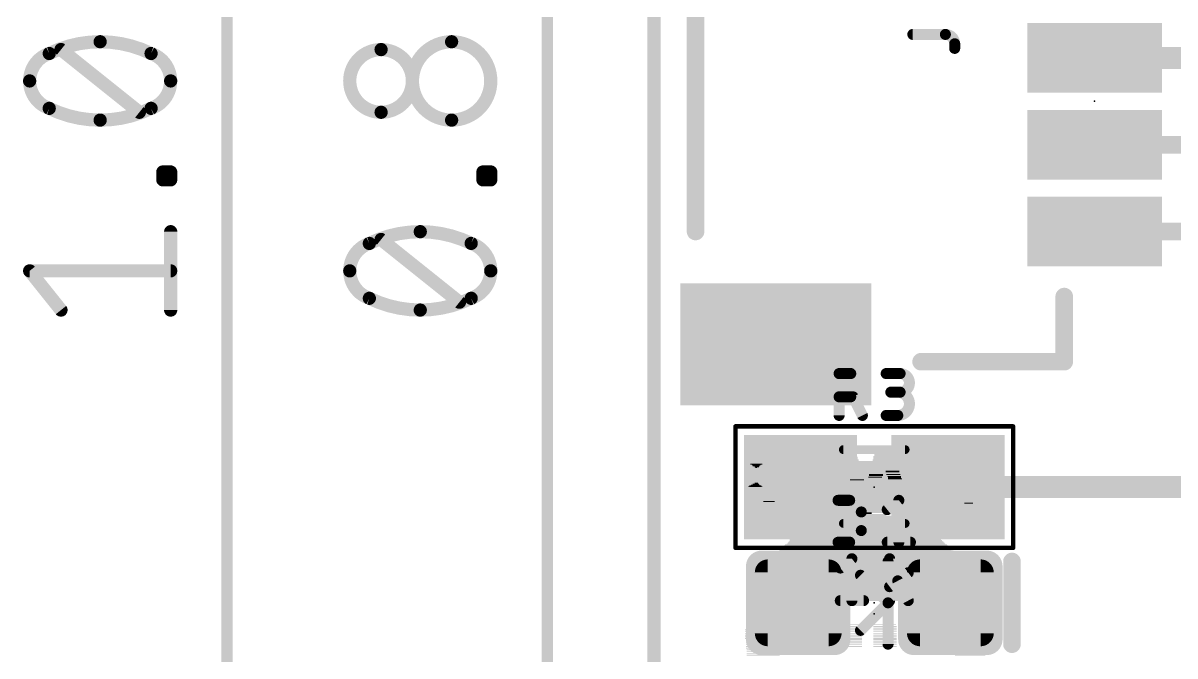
# Model space of a CAD drawing. Extents: x -30.5 to 56.1, y -10.7 to 33.1.
# Drawn here: x -7.27 to 6.01, y 6.31 to 13.6 of the extents above; entities that cross this region are included whole.
import ezdxf

# ---------------------------------------------------------------- set-up
doc = ezdxf.new("R2010")
doc.units = 0
for name, color, linetype in [('1', 12, 'CONTINUOUS'), ('16', 132, 'CONTINUOUS'), ('20', 53, 'CONTINUOUS'), ('21', 41, 'CONTINUOUS'), ('22', 40, 'CONTINUOUS'), ('23', 53, 'CONTINUOUS'), ('24', 53, 'CONTINUOUS'), ('25', 253, 'CONTINUOUS'), ('27', 253, 'CONTINUOUS'), ('29', 253, 'CONTINUOUS'), ('31', 253, 'CONTINUOUS'), ('35', 253, 'CONTINUOUS'), ('39', 12, 'CONTINUOUS'), ('47', 253, 'CONTINUOUS'), ('51', 53, 'CONTINUOUS')]:
    doc.layers.add(name, color=color, linetype=linetype)

# ---------------------------------------------------------------- blocks, each defined once
blk = doc.blocks.new('RECT160000X160000R30')
at = {"const_width": 0.15}
blk.add_lwpolyline([(0.425, -0.35), (0.425, 0.35, 0.4142), (0.35, 0.425), (-0.35, 0.425, 0.4142), (-0.425, 0.35), (-0.425, -0.35, 0.4142), (-0.35, -0.425), (0.35, -0.425, 0.4142)], format="xyb", close=True, dxfattribs=at)
blk.add_solid([(-0.3754, -0.3754), (0.3754, -0.3754), (-0.3754, 0.3754), (0.3754, 0.3754)])
blk = doc.blocks.new('RECT192512X192512R30')
at = {"const_width": 0.1805}
blk.add_lwpolyline([(0.5114, -0.4211), (0.5114, 0.4211, 0.4142), (0.4211, 0.5114), (-0.4211, 0.5114, 0.4142), (-0.5114, 0.4211), (-0.5114, -0.4211, 0.4142), (-0.4211, -0.5114), (0.4211, -0.5114, 0.4142)], format="xyb", close=True, dxfattribs=at)
blk.add_solid([(-0.4465, -0.4465), (0.4465, -0.4465), (-0.4465, 0.4465), (0.4465, 0.4465)])
blk = doc.blocks.new('RECT')
blk.add_solid([(-0.5, -0.5), (0.5, -0.5), (-0.5, 0.5), (0.5, 0.5)])

msp = doc.modelspace()

# ---------------------------------------------------------------- linework, layer by layer
at = {"layer": '1'}
for points, const_width in [([(0, 0), (0, 25.4)], 0.1524), ([(5.08, 13.2), (7.1755, 13.2)], 0.254), ([(5.08, 12.2), (6.9295, 12.2)], 0.2032), ([(5.08, 11.2), (6.9455, 11.2)], 0.2032), ([(1.69, 6.9485), (1.69, 8.255)], 0.254), ([(3.39, 8.255), (7.62, 8.255)], 0.254), ([(1.663, 6.9215), (1.69, 6.9485)], 0.254)]:
    msp.add_lwpolyline(points, dxfattribs=dict(at, const_width=const_width))
for points, const_width in [([(5.08, 13.2635, 1), (5.08, 13.1365)], 0.127), ([(5.08, 12.2508, 1), (5.08, 12.1492)], 0.1016), ([(5.08, 11.2508, 1), (5.08, 11.1492)], 0.1016), ([(1.7535, 8.255, 1), (1.6265, 8.255)], 0.127), ([(3.39, 8.3185, 1), (3.39, 8.1915)], 0.127), ([(1.7349, 6.9036, 1), (1.6451, 6.9934)], 0.127), ([(1.6181, 6.9664, 1), (1.7079, 6.8766)], 0.127), ([(1.6265, 6.9485, 1), (1.7535, 6.9485)], 0.127)]:
    msp.add_lwpolyline(points, format="xyb", dxfattribs=dict(at, const_width=const_width))
at = {"layer": '16', "const_width": 0.1524}
msp.add_lwpolyline([(0, 0), (0, 25.4)], dxfattribs=at)
at = {"layer": '20', "const_width": 0.1524}
msp.add_lwpolyline([(0, 25.4), (0, 0)], dxfattribs=at)
at = {"layer": '21', "const_width": 0.2032}
for points in [[(0.48, 14.2), (0.48, 11.2)], [(4.73, 10.45), (4.73, 9.7)], [(4.73, 9.7), (3.08, 9.7)], [(4.1275, 7.3978), (4.1275, 6.4453)]]:
    msp.add_lwpolyline(points, dxfattribs=at)
at = {"layer": '21', "const_width": 0.1016}
for points in [[(0.4292, 11.2, 1), (0.5308, 11.2)], [(4.7808, 10.45, 1), (4.6792, 10.45)], [(3.08, 9.7508, 1), (3.08, 9.6492)], [(4.6792, 9.7, 1), (4.7808, 9.7)], [(4.73, 9.6492, 1), (4.73, 9.7508)], [(4.1783, 7.3978, 1), (4.0767, 7.3978)], [(4.0767, 6.4453, 1), (4.1783, 6.4453)]]:
    msp.add_lwpolyline(points, format="xyb", dxfattribs=at)
at = {"layer": '23'}
for p in [(5.08, 12.7), (2.54, 8.255), (2.54, 6.9215)]:
    msp.add_point(p, dxfattribs=at)
at = {"layer": '24'}
msp.add_point((2.54, 6.7945), dxfattribs=at)
at = {"layer": '25', "const_width": 0.127}
for points in [[(2.9845, 13.4706), (3.3599, 13.4706)], [(3.4671, 13.3634), (3.4671, 13.3097)], [(2.1348, 9.0805), (2.1348, 9.5631)], [(2.1348, 9.5631), (2.2689, 9.5631)], [(2.6771, 9.5631), (2.8379, 9.5631)], [(2.2689, 9.295), (2.1348, 9.295)], [(2.4029, 9.0805), (2.2957, 9.295)], [(2.8379, 9.3486), (2.7307, 9.3486)], [(2.6771, 9.0805), (2.8111, 9.0805)], [(2.1225, 7.62), (2.1225, 8.1026)], [(2.1225, 8.1026), (2.2565, 8.1026)], [(2.6894, 7.9954), (2.8235, 8.1026)], [(2.8235, 8.1026), (2.8235, 7.62)], [(2.3906, 7.9685), (2.3906, 7.7541)], [(2.2565, 7.62), (2.1225, 7.62)], [(2.6894, 7.62), (2.9575, 7.62)]]:
    msp.add_lwpolyline(points, dxfattribs=at)
at = {"layer": '25'}
for points, const_width in [([(2.9845, 13.5023, 1), (2.9845, 13.4388)], 0.0635), ([(3.4671, 13.3634, 0.4142), (3.3599, 13.4706)], 0.127), ([(3.3599, 13.5023, 1), (3.3599, 13.4388)], 0.0635), ([(3.3599, 13.4388, 1), (3.3599, 13.5023)], 0.0635), ([(3.4989, 13.3634, 1), (3.4354, 13.3634)], 0.0635), ([(3.4354, 13.3634, 1), (3.4989, 13.3634)], 0.0635), ([(3.4354, 13.3097, 1), (3.4989, 13.3097)], 0.0635), ([(2.1348, 9.5949, 1), (2.1348, 9.5313)], 0.0635), ([(2.1666, 9.5631, 1), (2.1031, 9.5631)], 0.0635), ([(2.2689, 9.5949, 1), (2.2689, 9.5313)], 0.0635), ([(2.2689, 9.295, 1), (2.2689, 9.5631)], 0.127), ([(2.2689, 9.5313, 1), (2.2689, 9.5949)], 0.0635), ([(2.6771, 9.5949, 1), (2.6771, 9.5313)], 0.0635), ([(2.8379, 9.5949, 1), (2.8379, 9.5313)], 0.0635), ([(2.8379, 9.3486, 1), (2.8379, 9.5631)], 0.127), ([(2.8379, 9.5313, 1), (2.8379, 9.5949)], 0.0635), ([(2.1348, 9.3267, 1), (2.1348, 9.2632)], 0.0635), ([(2.2689, 9.3267, 1), (2.2689, 9.2632)], 0.0635), ([(2.3241, 9.3092, 1), (2.2673, 9.2808)], 0.0635), ([(2.2689, 9.2632, 1), (2.2689, 9.3267)], 0.0635), ([(2.7307, 9.3804, 1), (2.7307, 9.3169)], 0.0635), ([(2.8111, 9.0805, 1), (2.8111, 9.3486)], 0.127), ([(2.8111, 9.3804, 1), (2.8111, 9.3169)], 0.0635), ([(2.8379, 9.3804, 1), (2.8379, 9.3169)], 0.0635), ([(2.8379, 9.3169, 1), (2.8379, 9.3804)], 0.0635), ([(2.1031, 9.0805, 1), (2.1666, 9.0805)], 0.0635), ([(2.3745, 9.0663, 1), (2.4313, 9.0947)], 0.0635), ([(2.6771, 9.1123, 1), (2.6771, 9.0488)], 0.0635), ([(2.8111, 9.1123, 1), (2.8111, 9.0488)], 0.0635), ([(2.8111, 9.0488, 1), (2.8111, 9.1123)], 0.0635), ([(2.1542, 8.1026, 1), (2.0907, 8.1026)], 0.0635), ([(2.1225, 8.1344, 1), (2.1225, 8.0709)], 0.0635), ([(2.2565, 8.1344, 1), (2.2565, 8.0709)], 0.0635), ([(2.3906, 7.9685, 0.4142), (2.2565, 8.1026)], 0.127), ([(2.2565, 8.0709, 1), (2.2565, 8.1344)], 0.0635), ([(2.8552, 8.1026, 1), (2.7917, 8.1026)], 0.0635), ([(2.8433, 8.0778, 1), (2.8036, 8.1274)], 0.0635), ([(2.4223, 7.9685, 1), (2.3588, 7.9685)], 0.0635), ([(2.3588, 7.9685, 1), (2.4223, 7.9685)], 0.0635), ([(2.6696, 8.0201, 1), (2.7092, 7.9706)], 0.0635), ([(2.2565, 7.62, 0.4142), (2.3906, 7.7541)], 0.127), ([(2.4223, 7.7541, 1), (2.3588, 7.7541)], 0.0635), ([(2.3588, 7.7541, 1), (2.4223, 7.7541)], 0.0635), ([(2.0907, 7.62, 1), (2.1542, 7.62)], 0.0635), ([(2.1225, 7.6517, 1), (2.1225, 7.5883)], 0.0635), ([(2.2565, 7.6517, 1), (2.2565, 7.5883)], 0.0635), ([(2.2565, 7.5883, 1), (2.2565, 7.6517)], 0.0635), ([(2.6894, 7.6517, 1), (2.6894, 7.5883)], 0.0635), ([(2.7917, 7.62, 1), (2.8552, 7.62)], 0.0635), ([(2.9575, 7.5883, 1), (2.9575, 7.6517)], 0.0635)]:
    msp.add_lwpolyline(points, format="xyb", dxfattribs=dict(at, const_width=const_width))
at = {"layer": '27', "const_width": 0.127}
for points in [[(2.1483, 7.3223), (2.2824, 7.4295)], [(2.2824, 7.4295), (2.2824, 6.9469)], [(2.7172, 6.9469), (2.7172, 7.4295)], [(2.9317, 7.2686), (2.7172, 7.1078)], [(2.9317, 6.9469), (2.811, 7.1748)], [(2.1483, 6.9469), (2.4164, 6.9469)]]:
    msp.add_lwpolyline(points, dxfattribs=at)
at = {"layer": '27', "const_width": 0.0635}
for points in [[(2.3141, 7.4295, 1), (2.2506, 7.4295)], [(2.3022, 7.4047, 1), (2.2625, 7.4543)], [(2.7489, 7.4295, 1), (2.6854, 7.4295)], [(2.1285, 7.347, 1), (2.1682, 7.2975)], [(2.9507, 7.2432, 1), (2.9126, 7.294)], [(2.8391, 7.1896, 1), (2.783, 7.1599)], [(2.6981, 7.1332, 1), (2.7362, 7.0824)], [(2.1483, 6.9787, 1), (2.1483, 6.9152)], [(2.2506, 6.9469, 1), (2.3141, 6.9469)], [(2.4164, 6.9152, 1), (2.4164, 6.9787)], [(2.6854, 6.9469, 1), (2.7489, 6.9469)], [(2.9036, 6.932, 1), (2.9597, 6.9618)]]:
    msp.add_lwpolyline(points, format="xyb", dxfattribs=at)
at = {"layer": '39', "const_width": 0.0508}
for points in [[(0.94, 8.955), (4.14, 8.955)], [(0.94, 7.555), (0.94, 8.955)], [(4.14, 8.955), (4.14, 7.555)], [(4.14, 7.555), (0.94, 7.555)]]:
    msp.add_lwpolyline(points, dxfattribs=at)
at = {"layer": '39', "const_width": 0.0254}
for points in [[(0.94, 8.9677, 1), (0.94, 8.9423)], [(0.9527, 8.955, 1), (0.9273, 8.955)], [(4.1527, 8.955, 1), (4.1273, 8.955)], [(4.14, 8.9423, 1), (4.14, 8.9677)], [(0.94, 7.5677, 1), (0.94, 7.5423)], [(4.14, 7.5423, 1), (4.14, 7.5677)], [(0.9273, 7.555, 1), (0.9527, 7.555)], [(4.1273, 7.555, 1), (4.1527, 7.555)]]:
    msp.add_lwpolyline(points, format="xyb", dxfattribs=at)
at = {"layer": '47'}
for points, const_width in [([(-4.92, 0.065), (-4.92, 25.335)], 0.13), ([(-1.23, 22.795), (-1.23, 2.605)], 0.13), ([(-5.9319, 12.5735), (-6.8351, 13.296)], 0.1524), ([(-5.661, 11.7954), (-5.661, 11.8857)], 0.1524), ([(-5.661, 11.8857), (-5.5707, 11.8857)], 0.1524), ([(-5.5707, 11.8857), (-5.5707, 11.7954)], 0.1524), ([(-1.971, 11.7954), (-1.971, 11.8857)], 0.1524), ([(-1.971, 11.8857), (-1.8807, 11.8857)], 0.1524), ([(-1.8807, 11.8857), (-1.8807, 11.7954)], 0.1524), ([(-5.5707, 11.7954), (-5.661, 11.7954)], 0.1524), ([(-1.8807, 11.7954), (-1.971, 11.7954)], 0.1524), ([(-5.5707, 10.2948), (-5.5707, 11.1979)], 0.1524), ([(-2.2419, 10.3851), (-3.1451, 11.1076)], 0.1524), ([(-6.8351, 10.2948), (-7.1963, 10.7464)], 0.1524), ([(-7.1963, 10.7464), (-5.5707, 10.7464)], 0.1524)]:
    msp.add_lwpolyline(points, dxfattribs=dict(at, const_width=const_width))
for points, const_width in [([(-6.3835, 13.3863, 0.1139), (-6.9705, 13.2508)], 0.1524), ([(-5.7965, 13.2508, 0.1139), (-6.3835, 13.3863)], 0.1524), ([(-6.3835, 13.4244, 1), (-6.3835, 13.3482)], 0.0762), ([(-6.3835, 13.3482, 1), (-6.3835, 13.4244)], 0.0762), ([(-2.3323, 13.3863, 1), (-2.3323, 12.4832)], 0.1524), ([(-2.3323, 12.4832, 1), (-2.3323, 13.3863)], 0.1524), ([(-2.3323, 13.4244, 1), (-2.3323, 13.3482)], 0.0762), ([(-2.3323, 13.3482, 1), (-2.3323, 13.4244)], 0.0762), ([(-6.9705, 13.2508, 0.3205), (-7.1963, 12.9347)], 0.1524), ([(-6.9872, 13.2851, 1), (-6.9538, 13.2166)], 0.0762), ([(-6.9582, 13.2148, 1), (-6.9829, 13.2869)], 0.0762), ([(-6.8113, 13.3257, 1), (-6.8589, 13.2662)], 0.0762), ([(-5.7841, 13.2869, 1), (-5.8088, 13.2148)], 0.0762), ([(-5.5707, 12.9347, 0.3205), (-5.7965, 13.2508)], 0.1524), ([(-5.8132, 13.2166, 1), (-5.7798, 13.2851)], 0.0762), ([(-3.1451, 13.296, 1), (-3.1451, 12.5735)], 0.1524), ([(-3.1451, 12.5735, 1), (-3.1451, 13.296)], 0.1524), ([(-3.1451, 13.3341, 1), (-3.1451, 13.2579)], 0.0762), ([(-3.1451, 13.2579, 1), (-3.1451, 13.3341)], 0.0762), ([(-7.1963, 12.9347, 0.3205), (-6.9705, 12.6186)], 0.1524), ([(-7.1582, 12.9347, 1), (-7.2344, 12.9347)], 0.0762), ([(-7.2344, 12.9347, 1), (-7.1582, 12.9347)], 0.0762), ([(-5.7965, 12.6186, 0.3205), (-5.5707, 12.9347)], 0.1524), ([(-5.5326, 12.9347, 1), (-5.6088, 12.9347)], 0.0762), ([(-5.6088, 12.9347, 1), (-5.5326, 12.9347)], 0.0762), ([(-6.9538, 12.6529, 1), (-6.9872, 12.5844)], 0.0762), ([(-6.9705, 12.6186, 0.1139), (-6.3835, 12.4832)], 0.1524), ([(-6.9829, 12.5826, 1), (-6.9582, 12.6547)], 0.0762), ([(-6.3835, 12.4832, 0.1139), (-5.7965, 12.6186)], 0.1524), ([(-5.9557, 12.5437, 1), (-5.9081, 12.6032)], 0.0762), ([(-5.8088, 12.6547, 1), (-5.7841, 12.5826)], 0.0762), ([(-5.7798, 12.5844, 1), (-5.8132, 12.6529)], 0.0762), ([(-3.1451, 12.6116, 1), (-3.1451, 12.5354)], 0.0762), ([(-3.1451, 12.5354, 1), (-3.1451, 12.6116)], 0.0762), ([(-6.3835, 12.5213, 1), (-6.3835, 12.4451)], 0.0762), ([(-6.3835, 12.4451, 1), (-6.3835, 12.5213)], 0.0762), ([(-2.3323, 12.5213, 1), (-2.3323, 12.4451)], 0.0762), ([(-2.3323, 12.4451, 1), (-2.3323, 12.5213)], 0.0762), ([(-5.6229, 11.8857, 1), (-5.6991, 11.8857)], 0.0762), ([(-5.661, 11.9238, 1), (-5.661, 11.8476)], 0.0762), ([(-5.5326, 11.8857, 1), (-5.6088, 11.8857)], 0.0762), ([(-5.5707, 11.8476, 1), (-5.5707, 11.9238)], 0.0762), ([(-1.9329, 11.8857, 1), (-2.0091, 11.8857)], 0.0762), ([(-1.971, 11.9238, 1), (-1.971, 11.8476)], 0.0762), ([(-1.8426, 11.8857, 1), (-1.9188, 11.8857)], 0.0762), ([(-1.8807, 11.8476, 1), (-1.8807, 11.9238)], 0.0762), ([(-5.661, 11.8335, 1), (-5.661, 11.7573)], 0.0762), ([(-5.6991, 11.7954, 1), (-5.6229, 11.7954)], 0.0762), ([(-5.6088, 11.7954, 1), (-5.5326, 11.7954)], 0.0762), ([(-5.5707, 11.7573, 1), (-5.5707, 11.8335)], 0.0762), ([(-1.971, 11.8335, 1), (-1.971, 11.7573)], 0.0762), ([(-2.0091, 11.7954, 1), (-1.9329, 11.7954)], 0.0762), ([(-1.9188, 11.7954, 1), (-1.8426, 11.7954)], 0.0762), ([(-1.8807, 11.7573, 1), (-1.8807, 11.8335)], 0.0762), ([(-5.5326, 11.1979, 1), (-5.6088, 11.1979)], 0.0762), ([(-2.6935, 11.1979, 0.1139), (-3.2805, 11.0625)], 0.1524), ([(-3.1213, 11.1374, 1), (-3.1689, 11.0779)], 0.0762), ([(-2.1065, 11.0625, 0.1139), (-2.6935, 11.1979)], 0.1524), ([(-2.6935, 11.236, 1), (-2.6935, 11.1598)], 0.0762), ([(-2.6935, 11.1598, 1), (-2.6935, 11.236)], 0.0762), ([(-3.2805, 11.0625, 0.3205), (-3.5063, 10.7464)], 0.1524), ([(-3.2972, 11.0967, 1), (-3.2638, 11.0282)], 0.0762), ([(-3.2682, 11.0264, 1), (-3.2929, 11.0985)], 0.0762), ([(-1.8807, 10.7464, 0.3205), (-2.1065, 11.0625)], 0.1524), ([(-2.0941, 11.0985, 1), (-2.1188, 11.0264)], 0.0762), ([(-2.1232, 11.0282, 1), (-2.0898, 11.0967)], 0.0762), ([(-7.1665, 10.7702, 1), (-7.2261, 10.7226)], 0.0762), ([(-7.1963, 10.7845, 1), (-7.1963, 10.7083)], 0.0762), ([(-5.5707, 10.7083, 1), (-5.5707, 10.7845)], 0.0762), ([(-3.5063, 10.7464, 0.3205), (-3.2805, 10.4303)], 0.1524), ([(-3.4682, 10.7464, 1), (-3.5444, 10.7464)], 0.0762), ([(-3.5444, 10.7464, 1), (-3.4682, 10.7464)], 0.0762), ([(-2.1065, 10.4303, 0.3205), (-1.8807, 10.7464)], 0.1524), ([(-1.8426, 10.7464, 1), (-1.9188, 10.7464)], 0.0762), ([(-1.9188, 10.7464, 1), (-1.8426, 10.7464)], 0.0762), ([(-3.2805, 10.4303, 0.1139), (-2.6935, 10.2948)], 0.1524), ([(-3.2638, 10.4645, 1), (-3.2972, 10.396)], 0.0762), ([(-3.2929, 10.3942, 1), (-3.2682, 10.4663)], 0.0762), ([(-2.6935, 10.2948, 0.1139), (-2.1065, 10.4303)], 0.1524), ([(-2.1188, 10.4663, 1), (-2.0941, 10.3942)], 0.0762), ([(-2.0898, 10.396, 1), (-2.1232, 10.4645)], 0.0762), ([(-2.6935, 10.3329, 1), (-2.6935, 10.2567)], 0.0762), ([(-2.6935, 10.2567, 1), (-2.6935, 10.3329)], 0.0762), ([(-2.2657, 10.3554, 1), (-2.2181, 10.4149)], 0.0762), ([(-6.8648, 10.271, 1), (-6.8053, 10.3186)], 0.0762), ([(-5.6088, 10.2948, 1), (-5.5326, 10.2948)], 0.0762)]:
    msp.add_lwpolyline(points, format="xyb", dxfattribs=dict(at, const_width=const_width))
at = {"layer": '51'}
for points, const_width in [([(2.184, 8.687), (2.896, 8.687)], 0.1016), ([(2.184, 7.836), (2.896, 7.836)], 0.1016), ([(2.6987, 7.3978), (2.6987, 6.9215)], 0.127), ([(2.6987, 6.9215), (2.3813, 7.239)], 0.127), ([(2.6987, 6.9215), (2.3813, 6.604)], 0.127), ([(2.6987, 6.9215), (2.6987, 6.4453)], 0.127)]:
    msp.add_lwpolyline(points, dxfattribs=dict(at, const_width=const_width))
for points, const_width in [([(2.184, 8.7124, 1), (2.184, 8.6616)], 0.0508), ([(2.896, 8.6616, 1), (2.896, 8.7124)], 0.0508), ([(2.184, 7.8614, 1), (2.184, 7.8106)], 0.0508), ([(2.896, 7.8106, 1), (2.896, 7.8614)], 0.0508), ([(2.7305, 7.3978, 1), (2.667, 7.3978)], 0.0635), ([(2.4037, 7.2615, 1), (2.3588, 7.2165)], 0.0635), ([(2.7305, 6.9215, 1), (2.667, 6.9215)], 0.0635), ([(2.667, 6.9215, 1), (2.7305, 6.9215)], 0.0635), ([(2.7212, 6.899, 1), (2.6763, 6.944)], 0.0635), ([(2.6763, 6.899, 1), (2.7212, 6.944)], 0.0635), ([(2.3588, 6.6265, 1), (2.4037, 6.5815)], 0.0635), ([(2.667, 6.4453, 1), (2.7305, 6.4453)], 0.0635)]:
    msp.add_lwpolyline(points, format="xyb", dxfattribs=dict(at, const_width=const_width))

# ---------------------------------------------------------------- block references
at = {"layer": '1', "rotation": 270}
for p, xscale, yscale in [((5.08, 13.2), 0.6, 1.35), ((5.08, 12.2), 0.6, 1.35), ((5.08, 11.2), 0.6, 1.35), ((1.405, 9.9), 1.2, 2)]:
    msp.add_blockref('RECT', p, dxfattribs=dict(at, xscale=xscale, yscale=yscale))
at = {"layer": '1', "xscale": 1.1}
for p in [(1.69, 8.255), (3.39, 8.255)]:
    msp.add_blockref('RECT', p, dxfattribs=at)
at = {"layer": '1', "rotation": 270}
for p in [(1.663, 6.9215), (3.417, 6.9215)]:
    msp.add_blockref('RECT160000X160000R30', p, dxfattribs=at)
at = {"layer": '22', "rotation": 180}
for p, xscale, yscale in [((1.32, 8.6295), 0.42, 0.01), ((1.32, 8.6395), 0.4, 0.01), ((1.32, 8.6495), 0.36, 0.01), ((1.32, 8.6645), 0.34, 0.02), ((1.325, 8.6845), 0.25, 0.02), ((1.755, 8.6845), 0.21, 0.02), ((1.755, 8.6645), 0.21, 0.02), ((1.755, 8.6495), 0.21, 0.01), ((1.755, 8.6395), 0.21, 0.01), ((1.755, 8.6295), 0.21, 0.01), ((2.005, 8.6845), 0.21, 0.02), ((2, 8.6645), 0.2, 0.02), ((2, 8.6495), 0.2, 0.01), ((2, 8.6395), 0.2, 0.01), ((2, 8.6295), 0.2, 0.01), ((2.23, 8.6845), 0.2, 0.02), ((2.235, 8.6645), 0.19, 0.02), ((2.235, 8.6495), 0.19, 0.01), ((2.235, 8.6395), 0.19, 0.01), ((2.245, 8.6295), 0.19, 0.01), ((2.66, 8.6295), 0.24, 0.01), ((2.66, 8.6645), 0.22, 0.02), ((2.66, 8.6495), 0.22, 0.01), ((2.66, 8.6395), 0.22, 0.01), ((2.66, 8.6845), 0.2, 0.02), ((3.085, 8.6495), 0.21, 0.01), ((3.08, 8.6395), 0.2, 0.01), ((3.08, 8.6295), 0.2, 0.01), ((3.09, 8.6845), 0.2, 0.02), ((3.09, 8.6645), 0.2, 0.02), ((3.33, 8.6845), 0.2, 0.02), ((3.33, 8.6645), 0.2, 0.02), ((3.33, 8.6495), 0.2, 0.01), ((3.33, 8.6395), 0.2, 0.01), ((3.335, 8.6295), 0.21, 0.01), ((3.635, 8.6295), 0.37, 0.01), ((3.635, 8.6395), 0.35, 0.01), ((3.64, 8.6495), 0.32, 0.01), ((3.64, 8.6645), 0.3, 0.02), ((3.63, 8.6845), 0.22, 0.02), ((1.32, 8.5595), 0.54, 0.01), ((1.32, 8.5695), 0.52, 0.01), ((1.33, 8.5495), 0.54, 0.01), ((1.32, 8.5895), 0.5, 0.01), ((1.325, 8.5795), 0.51, 0.01), ((1.335, 8.5395), 0.53, 0.01), ((1.32, 8.5995), 0.48, 0.01), ((1.325, 8.6095), 0.47, 0.01), ((1.19, 8.5295), 0.2, 0.01), ((1.32, 8.6195), 0.44, 0.01), ((1.18, 8.5195), 0.14, 0.01), ((1.18, 8.5095), 0.1, 0.01), ((1.18, 8.4995), 0.08, 0.01), ((1.47, 8.5295), 0.28, 0.01), ((1.49, 8.5195), 0.24, 0.01), ((1.5, 8.5095), 0.24, 0.01), ((1.505, 8.4995), 0.23, 0.01), ((1.755, 8.6195), 0.21, 0.01), ((1.755, 8.6095), 0.21, 0.01), ((1.755, 8.5995), 0.21, 0.01), ((1.755, 8.5895), 0.21, 0.01), ((1.755, 8.5795), 0.21, 0.01), ((1.755, 8.5695), 0.21, 0.01), ((1.755, 8.5595), 0.21, 0.01), ((1.755, 8.5495), 0.21, 0.01), ((1.755, 8.5395), 0.21, 0.01), ((1.755, 8.5295), 0.21, 0.01), ((1.755, 8.5195), 0.21, 0.01), ((1.755, 8.5095), 0.21, 0.01), ((1.755, 8.4995), 0.21, 0.01), ((2, 8.6195), 0.2, 0.01), ((2, 8.6095), 0.2, 0.01), ((2, 8.5995), 0.2, 0.01), ((2, 8.5895), 0.2, 0.01), ((2, 8.5795), 0.2, 0.01), ((2, 8.5695), 0.2, 0.01), ((2, 8.5595), 0.2, 0.01), ((2, 8.5495), 0.2, 0.01), ((2, 8.5395), 0.2, 0.01), ((2, 8.5295), 0.2, 0.01), ((2, 8.5195), 0.2, 0.01), ((2, 8.5095), 0.2, 0.01), ((2, 8.4995), 0.2, 0.01), ((2.245, 8.6195), 0.19, 0.01), ((2.25, 8.6095), 0.18, 0.01), ((2.255, 8.5995), 0.19, 0.01), ((2.255, 8.5895), 0.19, 0.01), ((2.26, 8.5795), 0.18, 0.01), ((2.265, 8.5695), 0.19, 0.01), ((2.265, 8.5595), 0.19, 0.01), ((2.27, 8.5495), 0.18, 0.01), ((2.27, 8.5395), 0.18, 0.01), ((2.275, 8.5295), 0.19, 0.01), ((2.28, 8.5195), 0.18, 0.01), ((2.285, 8.5095), 0.19, 0.01), ((2.285, 8.4995), 0.19, 0.01), ((2.655, 8.5095), 0.31, 0.01), ((2.655, 8.4995), 0.31, 0.01), ((2.655, 8.5395), 0.29, 0.01), ((2.655, 8.5295), 0.29, 0.01), ((2.66, 8.5195), 0.3, 0.01), ((2.655, 8.5695), 0.27, 0.01), ((2.66, 8.5595), 0.28, 0.01), ((2.66, 8.5495), 0.28, 0.01), ((2.655, 8.6095), 0.25, 0.01), ((2.66, 8.5995), 0.26, 0.01), ((2.66, 8.5895), 0.26, 0.01), ((2.66, 8.5795), 0.26, 0.01), ((2.66, 8.6195), 0.24, 0.01), ((3.035, 8.5095), 0.19, 0.01), ((3.035, 8.4995), 0.19, 0.01), ((3.045, 8.5395), 0.19, 0.01), ((3.045, 8.5295), 0.19, 0.01), ((3.045, 8.5195), 0.19, 0.01), ((3.06, 8.5895), 0.2, 0.01), ((3.06, 8.5795), 0.2, 0.01), ((3.06, 8.5695), 0.2, 0.01), ((3.055, 8.5595), 0.19, 0.01), ((3.055, 8.5495), 0.19, 0.01), ((3.075, 8.6195), 0.21, 0.01), ((3.07, 8.6095), 0.2, 0.01), ((3.07, 8.5995), 0.2, 0.01), ((3.53, 8.6195), 0.6, 0.01), ((3.535, 8.6095), 0.61, 0.01), ((3.54, 8.5995), 0.62, 0.01), ((3.545, 8.5895), 0.63, 0.01), ((3.55, 8.5795), 0.64, 0.01), ((3.55, 8.5695), 0.64, 0.01), ((3.555, 8.5595), 0.65, 0.01), ((3.555, 8.5495), 0.65, 0.01), ((3.56, 8.5395), 0.66, 0.01), ((3.385, 8.5295), 0.31, 0.01), ((3.37, 8.5195), 0.28, 0.01), ((3.36, 8.5095), 0.26, 0.01), ((3.355, 8.4995), 0.25, 0.01), ((3.75, 8.5295), 0.28, 0.01), ((3.765, 8.5195), 0.25, 0.01), ((3.78, 8.5095), 0.24, 0.01), ((3.785, 8.4995), 0.23, 0.01), ((1.185, 8.4895), 0.05, 0.01), ((1.18, 8.4795), 0.02, 0.01), ((1.515, 8.4895), 0.23, 0.01), ((1.52, 8.4795), 0.22, 0.01), ((1.52, 8.4695), 0.22, 0.01), ((1.525, 8.4595), 0.21, 0.01), ((1.525, 8.4545), 0.21, 0.02), ((1.53, 8.4345), 0.2, 0.02), ((1.645, 8.4145), 0.43, 0.02), ((1.645, 8.3995), 0.43, 0.01), ((1.645, 8.3895), 0.43, 0.01), ((1.645, 8.3795), 0.43, 0.01), ((1.645, 8.3695), 0.43, 0.01), ((1.755, 8.4895), 0.21, 0.01), ((1.755, 8.4795), 0.21, 0.01), ((1.755, 8.4695), 0.21, 0.01), ((1.755, 8.4595), 0.21, 0.01), ((1.755, 8.4545), 0.21, 0.02), ((1.755, 8.4345), 0.21, 0.02), ((2, 8.4895), 0.2, 0.01), ((2, 8.4795), 0.2, 0.01), ((2, 8.4695), 0.2, 0.01), ((2, 8.4595), 0.2, 0.01), ((2, 8.4545), 0.2, 0.02), ((2, 8.4345), 0.2, 0.02), ((2, 8.4145), 0.2, 0.02), ((2, 8.3995), 0.2, 0.01), ((2, 8.3895), 0.2, 0.01), ((2, 8.3795), 0.2, 0.01), ((2, 8.3695), 0.2, 0.01), ((2.29, 8.4895), 0.18, 0.01), ((2.29, 8.4795), 0.18, 0.01), ((2.3, 8.4695), 0.18, 0.01), ((2.3, 8.4595), 0.18, 0.01), ((2.3, 8.4545), 0.18, 0.02), ((2.31, 8.4345), 0.18, 0.02), ((2.32, 8.4145), 0.18, 0.02), ((2.32, 8.3995), 0.18, 0.01), ((2.325, 8.3895), 0.17, 0.01), ((2.325, 8.3795), 0.17, 0.01), ((2.325, 8.3695), 0.17, 0.01), ((2.555, 8.3795), 0.17, 0.01), ((2.55, 8.3695), 0.16, 0.01), ((2.565, 8.4345), 0.17, 0.02), ((2.565, 8.4145), 0.17, 0.02), ((2.56, 8.3995), 0.16, 0.01), ((2.56, 8.3895), 0.16, 0.01), ((2.655, 8.4595), 0.33, 0.01), ((2.655, 8.4545), 0.33, 0.02), ((2.66, 8.4895), 0.32, 0.01), ((2.66, 8.4795), 0.32, 0.01), ((2.66, 8.4695), 0.32, 0.01), ((2.75, 8.4345), 0.16, 0.02), ((2.755, 8.4145), 0.17, 0.02), ((2.76, 8.3995), 0.16, 0.01), ((2.765, 8.3895), 0.17, 0.01), ((2.77, 8.3795), 0.16, 0.01), ((2.775, 8.3695), 0.15, 0.01), ((2.995, 8.3795), 0.19, 0.01), ((2.995, 8.3695), 0.19, 0.01), ((3.005, 8.4145), 0.19, 0.02), ((3.005, 8.3995), 0.19, 0.01), ((3, 8.3895), 0.18, 0.01), ((3.015, 8.4545), 0.19, 0.02), ((3.015, 8.4345), 0.19, 0.02), ((3.025, 8.4695), 0.19, 0.01), ((3.02, 8.4595), 0.18, 0.01), ((3.035, 8.4895), 0.19, 0.01), ((3.03, 8.4795), 0.18, 0.01), ((3.35, 8.4895), 0.24, 0.01), ((3.35, 8.4795), 0.24, 0.01), ((3.345, 8.4695), 0.23, 0.01), ((3.34, 8.4595), 0.22, 0.01), ((3.34, 8.4545), 0.22, 0.02), ((3.335, 8.4345), 0.21, 0.02), ((3.33, 8.4145), 0.2, 0.02), ((3.33, 8.3995), 0.2, 0.01), ((3.33, 8.3895), 0.2, 0.01), ((3.33, 8.3795), 0.2, 0.01), ((3.33, 8.3695), 0.2, 0.01), ((3.79, 8.4895), 0.22, 0.01), ((3.795, 8.4795), 0.23, 0.01), ((3.8, 8.4695), 0.22, 0.01), ((3.805, 8.4595), 0.21, 0.01), ((3.805, 8.4545), 0.21, 0.02), ((3.81, 8.4345), 0.2, 0.02), ((3.82, 8.4145), 0.2, 0.02), ((3.82, 8.3995), 0.2, 0.01), ((3.82, 8.3895), 0.2, 0.01), ((3.82, 8.3795), 0.2, 0.01), ((3.82, 8.3695), 0.2, 0.01), ((1.32, 8.2245), 0.54, 0.02), ((1.33, 8.2395), 0.54, 0.01), ((1.34, 8.2495), 0.54, 0.01), ((1.17, 8.2595), 0.16, 0.01), ((1.17, 8.2695), 0.14, 0.01), ((1.17, 8.2795), 0.1, 0.01), ((1.175, 8.2895), 0.07, 0.01), ((1.18, 8.2995), 0.04, 0.01), ((1.485, 8.2595), 0.25, 0.01), ((1.5, 8.2695), 0.24, 0.01), ((1.505, 8.2795), 0.23, 0.01), ((1.515, 8.2895), 0.23, 0.01), ((1.52, 8.3095), 0.22, 0.01), ((1.52, 8.2995), 0.22, 0.01), ((1.525, 8.3295), 0.21, 0.01), ((1.525, 8.3195), 0.21, 0.01), ((1.645, 8.3595), 0.43, 0.01), ((1.53, 8.3495), 0.2, 0.01), ((1.53, 8.3395), 0.2, 0.01), ((1.75, 8.3495), 0.22, 0.01), ((1.755, 8.3395), 0.21, 0.01), ((1.755, 8.3295), 0.21, 0.01), ((1.755, 8.3195), 0.21, 0.01), ((1.755, 8.3095), 0.21, 0.01), ((1.755, 8.2995), 0.21, 0.01), ((1.755, 8.2895), 0.21, 0.01), ((1.755, 8.2795), 0.21, 0.01), ((1.755, 8.2695), 0.21, 0.01), ((1.755, 8.2595), 0.21, 0.01), ((1.755, 8.2495), 0.21, 0.01), ((1.755, 8.2395), 0.21, 0.01), ((1.755, 8.2245), 0.21, 0.02), ((2, 8.3595), 0.2, 0.01), ((2, 8.3495), 0.2, 0.01), ((2, 8.3395), 0.2, 0.01), ((2, 8.3295), 0.2, 0.01), ((2, 8.3195), 0.2, 0.01), ((2, 8.3095), 0.2, 0.01), ((2, 8.2995), 0.2, 0.01), ((2, 8.2895), 0.2, 0.01), ((2, 8.2795), 0.2, 0.01), ((2, 8.2695), 0.2, 0.01), ((2, 8.2595), 0.2, 0.01), ((2, 8.2495), 0.2, 0.01), ((2, 8.2395), 0.2, 0.01), ((2, 8.2245), 0.2, 0.02), ((2.335, 8.3595), 0.17, 0.01), ((2.335, 8.3495), 0.17, 0.01), ((2.34, 8.3395), 0.16, 0.01), ((2.345, 8.3295), 0.17, 0.01), ((2.345, 8.3195), 0.17, 0.01), ((2.35, 8.3095), 0.18, 0.01), ((2.435, 8.2995), 0.35, 0.01), ((2.44, 8.2895), 0.34, 0.01), ((2.435, 8.2795), 0.33, 0.01), ((2.44, 8.2695), 0.32, 0.01), ((2.44, 8.2595), 0.32, 0.01), ((2.44, 8.2495), 0.32, 0.01), ((2.44, 8.2395), 0.3, 0.01), ((2.44, 8.2245), 0.28, 0.02), ((2.535, 8.3295), 0.17, 0.01), ((2.535, 8.3195), 0.17, 0.01), ((2.535, 8.3095), 0.17, 0.01), ((2.545, 8.3595), 0.17, 0.01), ((2.545, 8.3495), 0.17, 0.01), ((2.545, 8.3395), 0.17, 0.01), ((2.775, 8.3595), 0.15, 0.01), ((2.78, 8.3495), 0.16, 0.01), ((2.785, 8.3395), 0.17, 0.01), ((2.785, 8.3295), 0.17, 0.01), ((2.885, 8.3195), 0.35, 0.01), ((2.885, 8.3095), 0.35, 0.01), ((2.89, 8.2995), 0.34, 0.01), ((2.885, 8.2895), 0.33, 0.01), ((2.885, 8.2795), 0.33, 0.01), ((2.88, 8.2695), 0.32, 0.01), ((2.88, 8.2595), 0.32, 0.01), ((2.885, 8.2495), 0.31, 0.01), ((2.885, 8.2395), 0.31, 0.01), ((2.885, 8.2245), 0.29, 0.02), ((2.985, 8.3595), 0.19, 0.01), ((2.985, 8.3495), 0.19, 0.01), ((2.98, 8.3395), 0.18, 0.01), ((2.98, 8.3295), 0.18, 0.01), ((3.33, 8.3595), 0.2, 0.01), ((3.33, 8.3495), 0.2, 0.01), ((3.335, 8.3395), 0.21, 0.01), ((3.335, 8.3295), 0.21, 0.01), ((3.34, 8.3195), 0.22, 0.01), ((3.34, 8.3095), 0.22, 0.01), ((3.34, 8.2995), 0.22, 0.01), ((3.345, 8.2895), 0.23, 0.01), ((3.35, 8.2795), 0.24, 0.01), ((3.355, 8.2695), 0.25, 0.01), ((3.355, 8.2595), 0.25, 0.01), ((3.365, 8.2495), 0.27, 0.01), ((3.37, 8.2395), 0.28, 0.01), ((3.555, 8.2245), 0.65, 0.02), ((3.765, 8.2395), 0.25, 0.01), ((3.77, 8.2495), 0.24, 0.01), ((3.785, 8.2695), 0.23, 0.01), ((3.78, 8.2595), 0.22, 0.01), ((3.79, 8.2795), 0.22, 0.01), ((3.8, 8.2995), 0.22, 0.01), ((3.795, 8.2895), 0.21, 0.01), ((3.805, 8.3195), 0.21, 0.01), ((3.805, 8.3095), 0.21, 0.01), ((3.81, 8.3495), 0.2, 0.01), ((3.81, 8.3395), 0.2, 0.01), ((3.81, 8.3295), 0.2, 0.01), ((3.82, 8.3595), 0.2, 0.01), ((1.32, 8.2045), 0.5, 0.02), ((1.32, 8.1845), 0.48, 0.02), ((1.32, 8.1645), 0.44, 0.02), ((1.32, 8.1495), 0.42, 0.01), ((1.315, 8.1395), 0.39, 0.01), ((1.32, 8.1295), 0.34, 0.01), ((1.32, 8.1195), 0.3, 0.01), ((1.32, 8.1095), 0.26, 0.01), ((1.315, 8.0995), 0.19, 0.01), ((1.755, 8.2045), 0.21, 0.02), ((1.755, 8.1845), 0.21, 0.02), ((1.755, 8.1645), 0.21, 0.02), ((1.755, 8.1495), 0.21, 0.01), ((1.755, 8.1395), 0.21, 0.01), ((1.755, 8.1295), 0.21, 0.01), ((1.755, 8.1195), 0.21, 0.01), ((1.755, 8.1095), 0.21, 0.01), ((1.755, 8.0995), 0.21, 0.01), ((2, 8.2045), 0.2, 0.02), ((2, 8.1845), 0.2, 0.02), ((2, 8.1645), 0.2, 0.02), ((2, 8.1495), 0.2, 0.01), ((2, 8.1395), 0.2, 0.01), ((2, 8.1295), 0.2, 0.01), ((2, 8.1195), 0.2, 0.01), ((2, 8.1095), 0.2, 0.01), ((2, 8.0995), 0.2, 0.01), ((2.445, 8.2045), 0.27, 0.02), ((2.44, 8.1845), 0.26, 0.02), ((2.445, 8.1645), 0.25, 0.02), ((2.45, 8.1495), 0.24, 0.01), ((2.445, 8.1395), 0.23, 0.01), ((2.445, 8.1295), 0.23, 0.01), ((2.445, 8.1195), 0.23, 0.01), ((2.445, 8.1095), 0.21, 0.01), ((2.445, 8.0995), 0.21, 0.01), ((2.88, 8.2045), 0.28, 0.02), ((2.885, 8.1845), 0.27, 0.02), ((2.88, 8.1645), 0.26, 0.02), ((2.885, 8.1495), 0.25, 0.01), ((2.885, 8.1395), 0.23, 0.01), ((2.88, 8.1295), 0.22, 0.01), ((2.88, 8.1195), 0.22, 0.01), ((2.88, 8.1095), 0.22, 0.01), ((2.88, 8.0995), 0.2, 0.01), ((3.55, 8.2045), 0.64, 0.02), ((3.545, 8.1845), 0.63, 0.02), ((3.535, 8.1645), 0.61, 0.02), ((3.53, 8.1495), 0.6, 0.01), ((3.525, 8.1395), 0.59, 0.01), ((3.335, 8.1295), 0.21, 0.01), ((3.33, 8.1195), 0.2, 0.01), ((3.33, 8.1095), 0.2, 0.01), ((3.33, 8.0995), 0.2, 0.01), ((3.635, 8.1295), 0.35, 0.01), ((3.635, 8.1195), 0.33, 0.01), ((3.635, 8.1095), 0.29, 0.01), ((3.63, 8.0995), 0.26, 0.01), ((1.325, 8.0895), 0.13, 0.01), ((1.76, 8.0895), 0.2, 0.01), ((1.995, 8.0895), 0.19, 0.01), ((2.45, 8.0895), 0.2, 0.01), ((2.88, 8.0895), 0.2, 0.01), ((3.33, 8.0895), 0.2, 0.01), ((3.33, 8.0795), 0.2, 0.01), ((3.33, 8.0695), 0.2, 0.01), ((3.33, 8.0595), 0.2, 0.01), ((3.33, 8.0495), 0.2, 0.01), ((3.33, 8.0395), 0.2, 0.01), ((3.33, 8.0295), 0.2, 0.01), ((3.33, 8.0195), 0.2, 0.01), ((3.33, 8.0095), 0.2, 0.01), ((3.33, 7.9995), 0.2, 0.01), ((3.33, 7.9895), 0.2, 0.01), ((3.33, 7.9795), 0.2, 0.01), ((3.33, 7.9745), 0.2, 0.02), ((3.63, 8.0895), 0.24, 0.01), ((3.63, 8.0795), 0.18, 0.01), ((3.63, 8.0695), 0.1, 0.01), ((2.445, 7.8295), 1.13, 0.01), ((2.445, 7.8395), 1.07, 0.01), ((2.445, 7.8495), 1.03, 0.01), ((2.445, 7.8595), 0.99, 0.01), ((2.445, 7.8695), 0.93, 0.01), ((2.445, 7.8795), 0.89, 0.01), ((2.445, 7.8895), 0.81, 0.01), ((2.445, 7.8995), 0.75, 0.01), ((2.445, 7.9145), 0.67, 0.02), ((2.445, 7.9345), 0.47, 0.02), ((2.445, 7.9545), 0.13, 0.02), ((3.33, 7.9545), 0.2, 0.02), ((3.33, 7.9345), 0.2, 0.02), ((3.33, 7.9145), 0.2, 0.02), ((3.33, 7.8995), 0.2, 0.01), ((3.33, 7.8895), 0.2, 0.01), ((3.33, 7.8795), 0.2, 0.01), ((3.335, 7.8695), 0.19, 0.01), ((2.445, 7.6995), 1.59, 0.01), ((2.445, 7.7095), 1.57, 0.01), ((2.445, 7.7195), 1.53, 0.01), ((2.445, 7.7295), 1.51, 0.01), ((2.445, 7.7395), 1.47, 0.01), ((2.445, 7.7495), 1.43, 0.01), ((2.44, 7.7595), 1.4, 0.01), ((2.445, 7.7695), 1.35, 0.01), ((2.445, 7.7795), 1.33, 0.01), ((2.45, 7.7895), 1.3, 0.01), ((2.445, 7.7995), 1.25, 0.01), ((2.445, 7.8095), 1.23, 0.01), ((2.445, 7.8195), 1.17, 0.01), ((2.445, 7.5695), 1.91, 0.01), ((2.445, 7.5795), 1.89, 0.01), ((2.445, 7.5895), 1.87, 0.01), ((2.445, 7.5995), 1.83, 0.01), ((2.445, 7.6095), 1.81, 0.01), ((2.445, 7.6195), 1.79, 0.01), ((2.445, 7.6295), 1.77, 0.01), ((2.445, 7.6395), 1.75, 0.01), ((2.445, 7.6495), 1.73, 0.01), ((2.445, 7.6595), 1.71, 0.01), ((2.445, 7.6695), 1.67, 0.01), ((2.445, 7.6795), 1.63, 0.01), ((2.445, 7.6895), 1.61, 0.01), ((2.445, 7.4395), 2.15, 0.01), ((2.445, 7.4495), 2.13, 0.01), ((2.445, 7.4595), 2.11, 0.01), ((2.45, 7.4695), 2.1, 0.01), ((2.445, 7.4895), 2.07, 0.01), ((2.45, 7.4795), 2.08, 0.01), ((2.445, 7.4995), 2.05, 0.01), ((2.445, 7.5095), 2.03, 0.01), ((2.445, 7.5195), 2.01, 0.01), ((2.44, 7.5295), 1.98, 0.01), ((2.445, 7.5395), 1.97, 0.01), ((2.445, 7.5495), 1.95, 0.01), ((2.445, 7.5595), 1.93, 0.01), ((2.445, 7.2995), 2.35, 0.01), ((2.445, 7.3195), 2.33, 0.01), ((2.445, 7.3095), 2.33, 0.01), ((2.44, 7.3395), 2.3, 0.01), ((2.445, 7.3295), 2.31, 0.01), ((2.445, 7.3495), 2.29, 0.01), ((2.445, 7.3595), 2.27, 0.01), ((2.445, 7.3695), 2.25, 0.01), ((2.445, 7.3895), 2.23, 0.01), ((2.45, 7.3795), 2.24, 0.01), ((2.445, 7.4095), 2.21, 0.01), ((2.445, 7.3995), 2.21, 0.01), ((2.445, 7.4195), 2.19, 0.01), ((2.445, 7.4295), 2.17, 0.01), ((2.445, 7.1695), 2.51, 0.01), ((2.445, 7.1795), 2.49, 0.01), ((2.445, 7.1995), 2.47, 0.01), ((2.445, 7.1895), 2.47, 0.01), ((2.445, 7.2195), 2.45, 0.01), ((2.445, 7.2095), 2.45, 0.01), ((2.445, 7.2295), 2.43, 0.01), ((2.445, 7.2595), 2.41, 0.01), ((2.445, 7.2495), 2.41, 0.01), ((2.45, 7.2395), 2.42, 0.01), ((2.445, 7.2695), 2.39, 0.01), ((2.445, 7.2895), 2.37, 0.01), ((2.445, 7.2795), 2.37, 0.01), ((2.44, 7.0495), 2.6, 0.01), ((2.445, 7.0395), 2.61, 0.01), ((2.445, 7.0595), 2.59, 0.01), ((2.445, 7.0895), 2.57, 0.01), ((2.45, 7.0795), 2.58, 0.01), ((2.45, 7.0695), 2.58, 0.01), ((2.445, 7.1195), 2.55, 0.01), ((2.445, 7.1095), 2.55, 0.01), ((2.45, 7.0995), 2.56, 0.01), ((2.445, 7.1395), 2.53, 0.01), ((2.45, 7.1295), 2.54, 0.01), ((2.445, 7.1595), 2.51, 0.01), ((2.445, 7.1495), 2.51, 0.01), ((1.28, 6.9295), 0.36, 0.01), ((1.28, 6.9195), 0.36, 0.01), ((1.28, 6.9095), 0.36, 0.01), ((2.445, 6.9595), 2.67, 0.01), ((2.445, 6.9495), 2.67, 0.01), ((1.29, 6.9395), 0.36, 0.01), ((2.44, 6.9995), 2.64, 0.01), ((2.445, 6.9895), 2.65, 0.01), ((2.445, 6.9795), 2.65, 0.01), ((2.445, 6.9695), 2.65, 0.01), ((2.445, 7.0095), 2.63, 0.01), ((2.445, 7.0295), 2.61, 0.01), ((2.445, 7.0195), 2.61, 0.01), ((3.62, 6.9395), 0.34, 0.01), ((3.625, 6.9295), 0.33, 0.01), ((3.63, 6.9195), 0.32, 0.01), ((3.63, 6.9095), 0.32, 0.01), ((1.26, 6.7795), 0.38, 0.01), ((1.26, 6.7695), 0.38, 0.01), ((1.265, 6.8195), 0.37, 0.01), ((1.265, 6.7995), 0.37, 0.01), ((1.27, 6.8895), 0.36, 0.01), ((1.27, 6.8795), 0.36, 0.01), ((1.27, 6.8695), 0.36, 0.01), ((1.27, 6.8595), 0.36, 0.01), ((1.27, 6.8495), 0.36, 0.01), ((1.27, 6.8395), 0.36, 0.01), ((1.27, 6.8295), 0.36, 0.01), ((1.275, 6.8995), 0.35, 0.01), ((3.63, 6.8995), 0.32, 0.01), ((3.635, 6.8895), 0.33, 0.01), ((3.635, 6.8795), 0.33, 0.01), ((3.635, 6.8695), 0.33, 0.01), ((3.64, 6.8595), 0.34, 0.01), ((3.64, 6.8495), 0.34, 0.01), ((3.64, 6.8395), 0.34, 0.01), ((3.64, 6.8295), 0.34, 0.01), ((3.64, 6.8195), 0.34, 0.01), ((3.645, 6.7995), 0.35, 0.01), ((3.645, 6.7795), 0.35, 0.01), ((3.645, 6.7695), 0.35, 0.01), ((1.255, 6.7095), 0.39, 0.01), ((1.255, 6.6895), 0.39, 0.01), ((1.255, 6.6695), 0.39, 0.01), ((1.255, 6.6495), 0.39, 0.01), ((1.26, 6.7495), 0.38, 0.01), ((1.26, 6.7295), 0.38, 0.01), ((1.86, 6.6495), 0.28, 0.01), ((1.86, 6.6695), 0.26, 0.01), ((2.255, 6.6695), 0.27, 0.01), ((2.26, 6.6495), 0.28, 0.01), ((2.66, 6.6695), 0.26, 0.01), ((2.665, 6.6495), 0.27, 0.01), ((3.075, 6.6495), 0.27, 0.01), ((3.07, 6.6695), 0.24, 0.01), ((3.645, 6.7495), 0.35, 0.01), ((3.645, 6.7295), 0.35, 0.01), ((3.65, 6.7095), 0.36, 0.01), ((3.65, 6.6895), 0.36, 0.01), ((3.65, 6.6695), 0.36, 0.01), ((3.65, 6.6495), 0.36, 0.01), ((1.25, 6.6095), 0.4, 0.01), ((1.25, 6.5895), 0.4, 0.01), ((1.25, 6.5695), 0.4, 0.01), ((1.25, 6.5495), 0.4, 0.01), ((1.25, 6.5295), 0.4, 0.01), ((1.25, 6.5095), 0.4, 0.01), ((1.255, 6.6295), 0.39, 0.01), ((1.86, 6.6295), 0.28, 0.01), ((1.86, 6.6095), 0.28, 0.01), ((1.86, 6.5895), 0.28, 0.01), ((1.86, 6.5695), 0.28, 0.01), ((1.86, 6.5495), 0.28, 0.01), ((1.86, 6.5295), 0.28, 0.01), ((1.86, 6.5095), 0.28, 0.01), ((2.26, 6.6295), 0.28, 0.01), ((2.26, 6.6095), 0.28, 0.01), ((2.26, 6.5895), 0.28, 0.01), ((2.26, 6.5695), 0.28, 0.01), ((2.26, 6.5495), 0.28, 0.01), ((2.26, 6.5295), 0.28, 0.01), ((2.26, 6.5095), 0.28, 0.01), ((2.665, 6.6295), 0.27, 0.01), ((2.665, 6.6095), 0.27, 0.01), ((2.665, 6.5895), 0.27, 0.01), ((2.665, 6.5695), 0.27, 0.01), ((2.665, 6.5495), 0.27, 0.01), ((2.665, 6.5295), 0.27, 0.01), ((2.665, 6.5095), 0.27, 0.01), ((3.075, 6.6295), 0.27, 0.01), ((3.075, 6.6095), 0.27, 0.01), ((3.075, 6.5895), 0.27, 0.01), ((3.075, 6.5695), 0.27, 0.01), ((3.075, 6.5495), 0.27, 0.01), ((3.075, 6.5295), 0.27, 0.01), ((3.075, 6.5095), 0.27, 0.01), ((3.65, 6.6295), 0.36, 0.01), ((3.655, 6.6095), 0.37, 0.01), ((3.655, 6.5895), 0.37, 0.01), ((3.655, 6.5695), 0.37, 0.01), ((3.655, 6.5495), 0.37, 0.01), ((3.655, 6.5295), 0.37, 0.01), ((3.655, 6.5095), 0.37, 0.01), ((1.255, 6.4995), 0.39, 0.01), ((1.255, 6.4795), 0.39, 0.01), ((1.255, 6.4595), 0.39, 0.01), ((1.255, 6.4395), 0.39, 0.01), ((1.255, 6.4195), 0.39, 0.01), ((1.255, 6.3995), 0.39, 0.01), ((1.26, 6.3795), 0.38, 0.01), ((1.86, 6.4995), 0.28, 0.01), ((1.86, 6.4795), 0.28, 0.01), ((1.86, 6.4595), 0.28, 0.01), ((1.855, 6.4395), 0.27, 0.01), ((1.86, 6.4195), 0.26, 0.01), ((2.26, 6.4995), 0.28, 0.01), ((2.26, 6.4795), 0.28, 0.01), ((2.26, 6.4595), 0.28, 0.01), ((2.26, 6.4395), 0.28, 0.01), ((2.26, 6.4195), 0.28, 0.01), ((2.665, 6.4995), 0.27, 0.01), ((2.665, 6.4795), 0.27, 0.01), ((2.665, 6.4595), 0.27, 0.01), ((2.665, 6.4395), 0.27, 0.01), ((2.665, 6.4195), 0.27, 0.01), ((3.075, 6.4995), 0.27, 0.01), ((3.075, 6.4795), 0.27, 0.01), ((3.075, 6.4595), 0.27, 0.01), ((3.07, 6.4395), 0.26, 0.01), ((3.07, 6.4195), 0.26, 0.01), ((3.655, 6.4995), 0.37, 0.01), ((3.65, 6.4795), 0.36, 0.01), ((3.65, 6.4595), 0.36, 0.01), ((3.65, 6.4395), 0.36, 0.01), ((3.65, 6.4195), 0.36, 0.01), ((3.645, 6.3995), 0.35, 0.01), ((3.645, 6.3795), 0.35, 0.01), ((1.26, 6.3595), 0.38, 0.01), ((1.26, 6.3395), 0.38, 0.01), ((1.26, 6.3195), 0.38, 0.01), ((3.645, 6.3595), 0.35, 0.01), ((3.645, 6.3395), 0.35, 0.01), ((3.645, 6.3195), 0.35, 0.01)]:
    msp.add_blockref('RECT', p, dxfattribs=dict(at, xscale=xscale, yscale=yscale))
at = {"layer": '29', "rotation": 270}
for p, xscale, yscale in [((5.08, 13.2), 0.8032, 1.5532), ((5.08, 12.2), 0.8032, 1.5532), ((5.08, 11.2), 0.8032, 1.5532), ((1.405, 9.9), 1.4032, 2.2032)]:
    msp.add_blockref('RECT', p, dxfattribs=dict(at, xscale=xscale, yscale=yscale))
at = {"layer": '29', "xscale": 1.3032, "yscale": 1.2032}
for p in [(1.69, 8.255), (3.39, 8.255)]:
    msp.add_blockref('RECT', p, dxfattribs=at)
at = {"layer": '29', "rotation": 270}
for p in [(1.663, 6.9215), (3.417, 6.9215)]:
    msp.add_blockref('RECT192512X192512R30', p, dxfattribs=at)
at = {"layer": '31', "rotation": 270}
for p, xscale, yscale in [((5.08, 13.2), 0.6, 1.35), ((5.08, 12.2), 0.6, 1.35), ((5.08, 11.2), 0.6, 1.35), ((1.405, 9.9), 1.2, 2)]:
    msp.add_blockref('RECT', p, dxfattribs=dict(at, xscale=xscale, yscale=yscale))
at = {"layer": '31', "xscale": 1.1}
for p in [(1.69, 8.255), (3.39, 8.255)]:
    msp.add_blockref('RECT', p, dxfattribs=at)
at = {"layer": '31', "rotation": 270}
for p in [(1.663, 6.9215), (3.417, 6.9215)]:
    msp.add_blockref('RECT160000X160000R30', p, dxfattribs=at)
at = {"layer": '35', "xscale": 0.3998, "yscale": 0.6}
msp.add_blockref('RECT', (2.54, 8.255), dxfattribs=at)
at = {"layer": '51', "xscale": 0.5001, "yscale": 0.95}
for p in [(1.9519, 8.2601), (3.1202, 8.2601)]:
    msp.add_blockref('RECT', p, dxfattribs=at)

doc.saveas('drawing.dxf')
